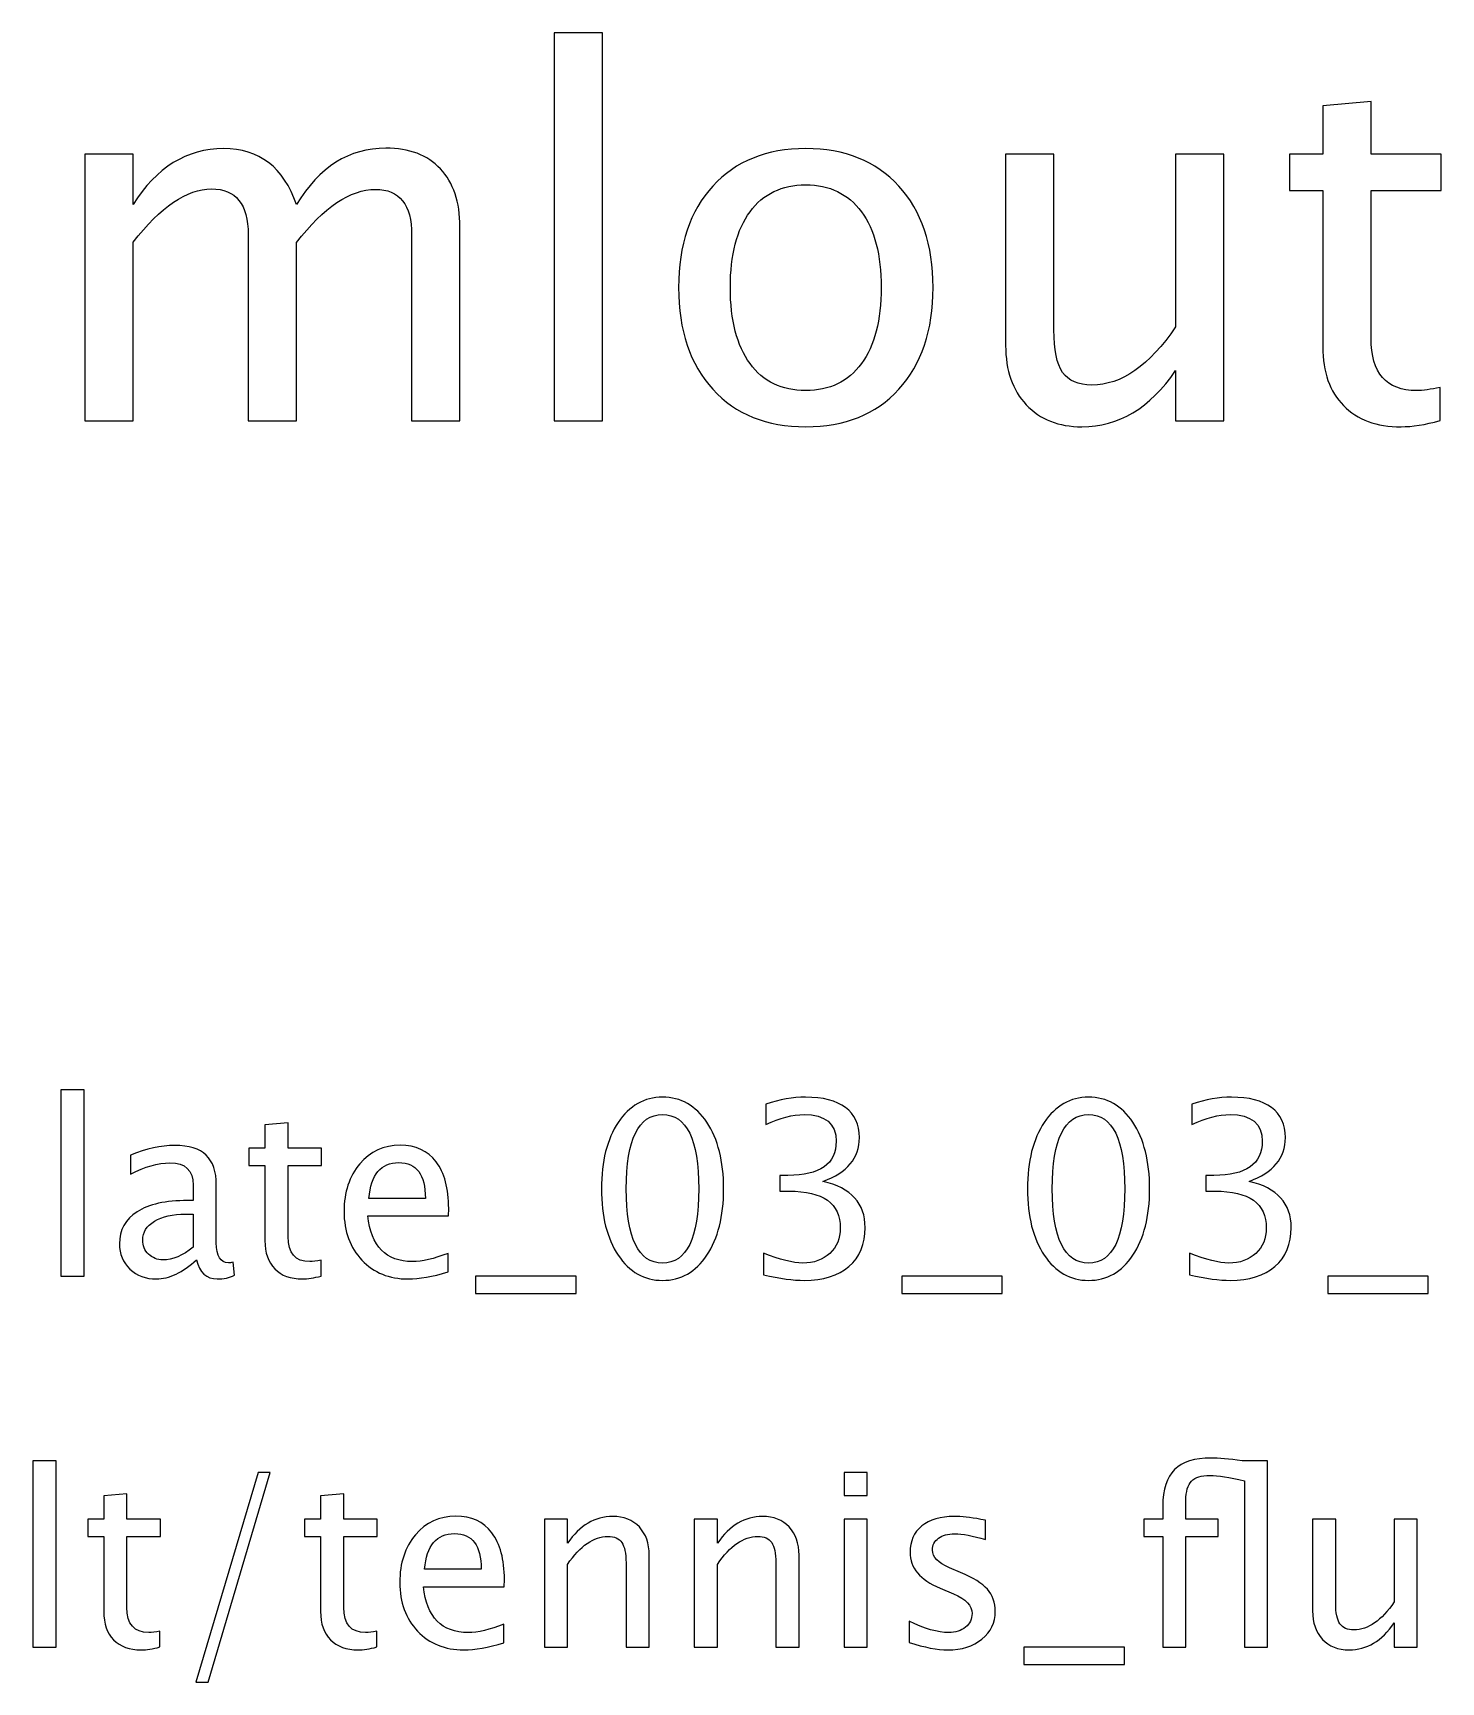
# Model space of a CAD drawing. Header units: centimetres. Extents: x -29.3 to 24.8, y 6.8 to 28.7.
# Drawn here: x -21.67 to -14.26, y 20.03 to 28.71 of the extents above; entities that cross this region are included whole.
import ezdxf

# ---------------------------------------------------------------- set-up
doc = ezdxf.new("R2010")
doc.units = ezdxf.units.CM
doc.header["$MEASUREMENT"] = 0
doc.layers.add('Layer 1', color=7, linetype='Continuous')

msp = doc.modelspace()

# ---------------------------------------------------------------- linework, layer by layer
at = {"layer": 'Layer 1'}
for points, knots in [([(-18.92425, 26.67044), (-18.92425, 26.67044), (-18.92425, 28.71037), (-18.92425, 28.71037), (-18.92425, 28.71037), (-18.92425, 28.71037), (-18.67025, 28.71037), (-18.67025, 28.71037), (-18.67025, 28.71037), (-18.67025, 28.71037), (-18.67025, 26.67044), (-18.67025, 26.67044), (-18.67025, 26.67044), (-18.67025, 26.67044), (-18.92425, 26.67044), (-18.92425, 26.67044)], [0, 0, 0, 0, 0.2, 0.2, 0.2, 0.2, 0.4, 0.4, 0.4, 0.4, 0.6, 0.6, 0.6, 0.6, 1, 1, 1, 1]), ([(-14.26495, 26.67088), (-14.34344, 26.64927), (-14.41179, 26.63869), (-14.46956, 26.63869), (-14.46956, 26.63869), (-14.59921, 26.63869), (-14.70019, 26.67573), (-14.77251, 26.74981), (-14.77251, 26.74981), (-14.84527, 26.8239), (-14.88143, 26.92664), (-14.88143, 27.0585), (-14.88143, 27.0585), (-14.88143, 27.0585), (-14.88143, 27.88223), (-14.88143, 27.88223), (-14.88143, 27.88223), (-14.88143, 27.88223), (-15.05693, 27.88223), (-15.05693, 27.88223), (-15.05693, 27.88223), (-15.05693, 27.88223), (-15.05693, 28.07273), (-15.05693, 28.07273), (-15.05693, 28.07273), (-15.05693, 28.07273), (-14.88143, 28.07273), (-14.88143, 28.07273), (-14.88143, 28.07273), (-14.88143, 28.07273), (-14.88143, 28.32629), (-14.88143, 28.32629), (-14.88143, 28.32629), (-14.88143, 28.32629), (-14.62743, 28.35054), (-14.62743, 28.35054), (-14.62743, 28.35054), (-14.62743, 28.35054), (-14.62743, 28.07273), (-14.62743, 28.07273), (-14.62743, 28.07273), (-14.62743, 28.07273), (-14.25966, 28.07273), (-14.25966, 28.07273), (-14.25966, 28.07273), (-14.25966, 28.07273), (-14.25966, 27.88223), (-14.25966, 27.88223), (-14.25966, 27.88223), (-14.25966, 27.88223), (-14.62743, 27.88223), (-14.62743, 27.88223), (-14.62743, 27.88223), (-14.62743, 27.88223), (-14.62743, 27.10436), (-14.62743, 27.10436), (-14.62743, 27.10436), (-14.62743, 26.92091), (-14.54761, 26.82919), (-14.38842, 26.82919), (-14.38842, 26.82919), (-14.35447, 26.82919), (-14.31346, 26.83492), (-14.26495, 26.84595), (-14.26495, 26.84595), (-14.26495, 26.84595), (-14.26495, 26.67088), (-14.26495, 26.67088)], [0, 0, 0, 0, 0.0555556, 0.0555556, 0.0555556, 0.0555556, 0.1111111, 0.1111111, 0.1111111, 0.1111111, 0.1666667, 0.1666667, 0.1666667, 0.1666667, 0.2222222, 0.2222222, 0.2222222, 0.2222222, 0.2777778, 0.2777778, 0.2777778, 0.2777778, 0.3333333, 0.3333333, 0.3333333, 0.3333333, 0.3888889, 0.3888889, 0.3888889, 0.3888889, 0.4444444, 0.4444444, 0.4444444, 0.4444444, 0.5, 0.5, 0.5, 0.5, 0.5555556, 0.5555556, 0.5555556, 0.5555556, 0.6111111, 0.6111111, 0.6111111, 0.6111111, 0.6666667, 0.6666667, 0.6666667, 0.6666667, 0.7222222, 0.7222222, 0.7222222, 0.7222222, 0.7777778, 0.7777778, 0.7777778, 0.7777778, 0.8333333, 0.8333333, 0.8333333, 0.8333333, 0.8888889, 0.8888889, 0.8888889, 0.8888889, 1, 1, 1, 1]), ([(-21.39457, 26.67044), (-21.39457, 26.67044), (-21.39457, 28.07273), (-21.39457, 28.07273), (-21.39457, 28.07273), (-21.39457, 28.07273), (-21.14057, 28.07273), (-21.14057, 28.07273), (-21.14057, 28.07273), (-21.14057, 28.07273), (-21.14057, 27.80771), (-21.14057, 27.80771), (-21.14057, 27.80771), (-21.01666, 28.00394), (-20.85791, 28.10183), (-20.66344, 28.10183), (-20.66344, 28.10183), (-20.47603, 28.10183), (-20.34859, 28.00394), (-20.28068, 27.80771), (-20.28068, 27.80771), (-20.16029, 28.0057), (-20.0033, 28.10448), (-19.8106, 28.10448), (-19.8106, 28.10448), (-19.68757, 28.10448), (-19.59188, 28.06832), (-19.52353, 27.99556), (-19.52353, 27.99556), (-19.45518, 27.9228), (-19.42078, 27.82094), (-19.42078, 27.68997), (-19.42078, 27.68997), (-19.42078, 27.68997), (-19.42078, 26.67044), (-19.42078, 26.67044), (-19.42078, 26.67044), (-19.42078, 26.67044), (-19.67478, 26.67044), (-19.67478, 26.67044), (-19.67478, 26.67044), (-19.67478, 26.67044), (-19.67478, 27.64807), (-19.67478, 27.64807), (-19.67478, 27.64807), (-19.67478, 27.80771), (-19.73828, 27.88752), (-19.86528, 27.88752), (-19.86528, 27.88752), (-19.99713, 27.88752), (-20.1356, 27.79448), (-20.28068, 27.60795), (-20.28068, 27.60795), (-20.28068, 27.60795), (-20.28068, 26.67044), (-20.28068, 26.67044), (-20.28068, 26.67044), (-20.28068, 26.67044), (-20.53468, 26.67044), (-20.53468, 26.67044), (-20.53468, 26.67044), (-20.53468, 26.67044), (-20.53468, 27.64896), (-20.53468, 27.64896), (-20.53468, 27.64896), (-20.53468, 27.80991), (-20.59906, 27.89017), (-20.72826, 27.89017), (-20.72826, 27.89017), (-20.85658, 27.89017), (-20.99417, 27.79668), (-21.14057, 27.60927), (-21.14057, 27.60927), (-21.14057, 27.60927), (-21.14057, 26.67044), (-21.14057, 26.67044), (-21.14057, 26.67044), (-21.14057, 26.67044), (-21.39457, 26.67044), (-21.39457, 26.67044)], [0, 0, 0, 0, 0.047619, 0.047619, 0.047619, 0.047619, 0.0952381, 0.0952381, 0.0952381, 0.0952381, 0.1428571, 0.1428571, 0.1428571, 0.1428571, 0.1904762, 0.1904762, 0.1904762, 0.1904762, 0.2380952, 0.2380952, 0.2380952, 0.2380952, 0.2857143, 0.2857143, 0.2857143, 0.2857143, 0.3333333, 0.3333333, 0.3333333, 0.3333333, 0.3809524, 0.3809524, 0.3809524, 0.3809524, 0.4285714, 0.4285714, 0.4285714, 0.4285714, 0.4761905, 0.4761905, 0.4761905, 0.4761905, 0.5238095, 0.5238095, 0.5238095, 0.5238095, 0.5714286, 0.5714286, 0.5714286, 0.5714286, 0.6190476, 0.6190476, 0.6190476, 0.6190476, 0.6666667, 0.6666667, 0.6666667, 0.6666667, 0.7142857, 0.7142857, 0.7142857, 0.7142857, 0.7619048, 0.7619048, 0.7619048, 0.7619048, 0.8095238, 0.8095238, 0.8095238, 0.8095238, 0.8571429, 0.8571429, 0.8571429, 0.8571429, 0.9047619, 0.9047619, 0.9047619, 0.9047619, 1, 1, 1, 1]), ([(-17.60134, 26.63869), (-17.80727, 26.63869), (-17.97043, 26.70439), (-18.09038, 26.8358), (-18.09038, 26.8358), (-18.21076, 26.96721), (-18.27074, 27.14581), (-18.27074, 27.37114), (-18.27074, 27.37114), (-18.27074, 27.59604), (-18.21076, 27.77419), (-18.09038, 27.90516), (-18.09038, 27.90516), (-17.97043, 28.03613), (-17.80727, 28.10183), (-17.60134, 28.10183), (-17.60134, 28.10183), (-17.39541, 28.10183), (-17.23225, 28.03613), (-17.1123, 27.90516), (-17.1123, 27.90516), (-16.99192, 27.77419), (-16.93195, 27.59604), (-16.93195, 27.37114), (-16.93195, 27.37114), (-16.93195, 27.14581), (-16.99192, 26.96721), (-17.1123, 26.8358), (-17.1123, 26.8358), (-17.23225, 26.70439), (-17.39541, 26.63869), (-17.60134, 26.63869)], [0, 0, 0, 0, 0.1111111, 0.1111111, 0.1111111, 0.1111111, 0.2222222, 0.2222222, 0.2222222, 0.2222222, 0.3333333, 0.3333333, 0.3333333, 0.3333333, 0.4444444, 0.4444444, 0.4444444, 0.4444444, 0.5555556, 0.5555556, 0.5555556, 0.5555556, 0.6666667, 0.6666667, 0.6666667, 0.6666667, 0.7777778, 0.7777778, 0.7777778, 0.7777778, 1, 1, 1, 1]), ([(-15.65577, 26.67044), (-15.65577, 26.67044), (-15.65577, 26.93414), (-15.65577, 26.93414), (-15.65577, 26.93414), (-15.79115, 26.73703), (-15.95564, 26.63869), (-16.14878, 26.63869), (-16.14878, 26.63869), (-16.27137, 26.63869), (-16.36883, 26.67705), (-16.44115, 26.75422), (-16.44115, 26.75422), (-16.51391, 26.83139), (-16.55007, 26.93502), (-16.55007, 27.06599), (-16.55007, 27.06599), (-16.55007, 27.06599), (-16.55007, 28.07273), (-16.55007, 28.07273), (-16.55007, 28.07273), (-16.55007, 28.07273), (-16.29607, 28.07273), (-16.29607, 28.07273), (-16.29607, 28.07273), (-16.29607, 28.07273), (-16.29607, 27.14889), (-16.29607, 27.14889), (-16.29607, 27.14889), (-16.29607, 27.0435), (-16.28063, 26.96898), (-16.2502, 26.92488), (-16.2502, 26.92488), (-16.21934, 26.88034), (-16.16818, 26.85829), (-16.09631, 26.85829), (-16.09631, 26.85829), (-15.94108, 26.85829), (-15.7938, 26.96016), (-15.65577, 27.16433), (-15.65577, 27.16433), (-15.65577, 27.16433), (-15.65577, 28.07273), (-15.65577, 28.07273), (-15.65577, 28.07273), (-15.65577, 28.07273), (-15.40178, 28.07273), (-15.40178, 28.07273), (-15.40178, 28.07273), (-15.40178, 28.07273), (-15.40178, 26.67044), (-15.40178, 26.67044), (-15.40178, 26.67044), (-15.40178, 26.67044), (-15.65577, 26.67044), (-15.65577, 26.67044)], [0, 0, 0, 0, 0.0666667, 0.0666667, 0.0666667, 0.0666667, 0.1333333, 0.1333333, 0.1333333, 0.1333333, 0.2, 0.2, 0.2, 0.2, 0.2666667, 0.2666667, 0.2666667, 0.2666667, 0.3333333, 0.3333333, 0.3333333, 0.3333333, 0.4, 0.4, 0.4, 0.4, 0.4666667, 0.4666667, 0.4666667, 0.4666667, 0.5333333, 0.5333333, 0.5333333, 0.5333333, 0.6, 0.6, 0.6, 0.6, 0.6666667, 0.6666667, 0.6666667, 0.6666667, 0.7333333, 0.7333333, 0.7333333, 0.7333333, 0.8, 0.8, 0.8, 0.8, 0.8666667, 0.8666667, 0.8666667, 0.8666667, 1, 1, 1, 1]), ([(-17.60178, 26.82919), (-17.4761, 26.82919), (-17.37821, 26.87637), (-17.30854, 26.97118), (-17.30854, 26.97118), (-17.2393, 27.06555), (-17.20447, 27.19917), (-17.20447, 27.37114), (-17.20447, 27.37114), (-17.20447, 27.54268), (-17.2393, 27.67586), (-17.30854, 27.77022), (-17.30854, 27.77022), (-17.37821, 27.86415), (-17.4761, 27.91133), (-17.60178, 27.91133), (-17.60178, 27.91133), (-17.7279, 27.91133), (-17.82579, 27.86415), (-17.89459, 27.77022), (-17.89459, 27.77022), (-17.96382, 27.67586), (-17.99821, 27.54268), (-17.99821, 27.37114), (-17.99821, 27.37114), (-17.99821, 27.19917), (-17.96382, 27.06555), (-17.89459, 26.97118), (-17.89459, 26.97118), (-17.82579, 26.87637), (-17.7279, 26.82919), (-17.60178, 26.82919)], [0, 0, 0, 0, 0.1111111, 0.1111111, 0.1111111, 0.1111111, 0.2222222, 0.2222222, 0.2222222, 0.2222222, 0.3333333, 0.3333333, 0.3333333, 0.3333333, 0.4444444, 0.4444444, 0.4444444, 0.4444444, 0.5555556, 0.5555556, 0.5555556, 0.5555556, 0.6666667, 0.6666667, 0.6666667, 0.6666667, 0.7777778, 0.7777778, 0.7777778, 0.7777778, 1, 1, 1, 1]), ([(-21.52028, 22.17044), (-21.52028, 22.17044), (-21.52028, 23.14961), (-21.52028, 23.14961), (-21.52028, 23.14961), (-21.52028, 23.14961), (-21.39836, 23.14961), (-21.39836, 23.14961), (-21.39836, 23.14961), (-21.39836, 23.14961), (-21.39836, 22.17044), (-21.39836, 22.17044), (-21.39836, 22.17044), (-21.39836, 22.17044), (-21.52028, 22.17044), (-21.52028, 22.17044)], [0, 0, 0, 0, 0.2, 0.2, 0.2, 0.2, 0.4, 0.4, 0.4, 0.4, 0.6, 0.6, 0.6, 0.6, 1, 1, 1, 1]), ([(-18.35502, 22.14758), (-18.45133, 22.14758), (-18.52901, 22.19182), (-18.58785, 22.28008), (-18.58785, 22.28008), (-18.64691, 22.36835), (-18.67633, 22.48477), (-18.67633, 22.62955), (-18.67633, 22.62955), (-18.67633, 22.77433), (-18.64691, 22.89074), (-18.58785, 22.97901), (-18.58785, 22.97901), (-18.52901, 23.06727), (-18.45133, 23.11151), (-18.35502, 23.11151), (-18.35502, 23.11151), (-18.25829, 23.11151), (-18.18061, 23.06748), (-18.12176, 22.97943), (-18.12176, 22.97943), (-18.06313, 22.89138), (-18.03371, 22.77475), (-18.03371, 22.62955), (-18.03371, 22.62955), (-18.03371, 22.48477), (-18.06313, 22.36835), (-18.12176, 22.28008), (-18.12176, 22.28008), (-18.18061, 22.19182), (-18.25829, 22.14758), (-18.35502, 22.14758)], [0, 0, 0, 0, 0.1111111, 0.1111111, 0.1111111, 0.1111111, 0.2222222, 0.2222222, 0.2222222, 0.2222222, 0.3333333, 0.3333333, 0.3333333, 0.3333333, 0.4444444, 0.4444444, 0.4444444, 0.4444444, 0.5555556, 0.5555556, 0.5555556, 0.5555556, 0.6666667, 0.6666667, 0.6666667, 0.6666667, 0.7777778, 0.7777778, 0.7777778, 0.7777778, 1, 1, 1, 1]), ([(-17.82374, 22.17679), (-17.82374, 22.17679), (-17.82374, 22.29109), (-17.82374, 22.29109), (-17.82374, 22.29109), (-17.73653, 22.25638), (-17.66816, 22.23902), (-17.618, 22.23902), (-17.618, 22.23902), (-17.55894, 22.23902), (-17.51132, 22.25595), (-17.4747, 22.29003), (-17.4747, 22.29003), (-17.43808, 22.32411), (-17.41988, 22.36856), (-17.41988, 22.42317), (-17.41988, 22.42317), (-17.41988, 22.55271), (-17.51005, 22.61748), (-17.69039, 22.61748), (-17.69039, 22.61748), (-17.69039, 22.61748), (-17.73865, 22.61748), (-17.73865, 22.61748), (-17.73865, 22.61748), (-17.73865, 22.61748), (-17.73865, 22.6994), (-17.73865, 22.6994), (-17.73865, 22.6994), (-17.73865, 22.6994), (-17.69589, 22.70003), (-17.69589, 22.70003), (-17.69589, 22.70003), (-17.52635, 22.70003), (-17.44147, 22.75972), (-17.44147, 22.87931), (-17.44147, 22.87931), (-17.44147, 22.97308), (-17.49777, 23.02007), (-17.61017, 23.02007), (-17.61017, 23.02007), (-17.67049, 23.02007), (-17.73738, 23.00271), (-17.81104, 22.968), (-17.81104, 22.968), (-17.81104, 22.968), (-17.81104, 23.07468), (-17.81104, 23.07468), (-17.81104, 23.07468), (-17.73886, 23.09923), (-17.66922, 23.11151), (-17.60234, 23.11151), (-17.60234, 23.11151), (-17.51132, 23.11151), (-17.44126, 23.09331), (-17.39257, 23.0569), (-17.39257, 23.0569), (-17.34389, 23.02071), (-17.31955, 22.968), (-17.31955, 22.899), (-17.31955, 22.899), (-17.31955, 22.79126), (-17.38326, 22.71442), (-17.5109, 22.6687), (-17.5109, 22.6687), (-17.36294, 22.6342), (-17.28907, 22.55313), (-17.28907, 22.42508), (-17.28907, 22.42508), (-17.28907, 22.33872), (-17.31764, 22.27077), (-17.37458, 22.22145), (-17.37458, 22.22145), (-17.43152, 22.17213), (-17.50984, 22.14758), (-17.60932, 22.14758), (-17.60932, 22.14758), (-17.66605, 22.14758), (-17.73738, 22.15732), (-17.82374, 22.17679)], [0, 0, 0, 0, 0.047619, 0.047619, 0.047619, 0.047619, 0.0952381, 0.0952381, 0.0952381, 0.0952381, 0.1428571, 0.1428571, 0.1428571, 0.1428571, 0.1904762, 0.1904762, 0.1904762, 0.1904762, 0.2380952, 0.2380952, 0.2380952, 0.2380952, 0.2857143, 0.2857143, 0.2857143, 0.2857143, 0.3333333, 0.3333333, 0.3333333, 0.3333333, 0.3809524, 0.3809524, 0.3809524, 0.3809524, 0.4285714, 0.4285714, 0.4285714, 0.4285714, 0.4761905, 0.4761905, 0.4761905, 0.4761905, 0.5238095, 0.5238095, 0.5238095, 0.5238095, 0.5714286, 0.5714286, 0.5714286, 0.5714286, 0.6190476, 0.6190476, 0.6190476, 0.6190476, 0.6666667, 0.6666667, 0.6666667, 0.6666667, 0.7142857, 0.7142857, 0.7142857, 0.7142857, 0.7619048, 0.7619048, 0.7619048, 0.7619048, 0.8095238, 0.8095238, 0.8095238, 0.8095238, 0.8571429, 0.8571429, 0.8571429, 0.8571429, 0.9047619, 0.9047619, 0.9047619, 0.9047619, 1, 1, 1, 1]), ([(-16.1139, 22.14758), (-16.21021, 22.14758), (-16.28789, 22.19182), (-16.34673, 22.28008), (-16.34673, 22.28008), (-16.40579, 22.36835), (-16.43521, 22.48477), (-16.43521, 22.62955), (-16.43521, 22.62955), (-16.43521, 22.77433), (-16.40579, 22.89074), (-16.34673, 22.97901), (-16.34673, 22.97901), (-16.28789, 23.06727), (-16.21021, 23.11151), (-16.1139, 23.11151), (-16.1139, 23.11151), (-16.01717, 23.11151), (-15.93949, 23.06748), (-15.88064, 22.97943), (-15.88064, 22.97943), (-15.82201, 22.89138), (-15.79259, 22.77475), (-15.79259, 22.62955), (-15.79259, 22.62955), (-15.79259, 22.48477), (-15.82201, 22.36835), (-15.88064, 22.28008), (-15.88064, 22.28008), (-15.93949, 22.19182), (-16.01717, 22.14758), (-16.1139, 22.14758)], [0, 0, 0, 0, 0.1111111, 0.1111111, 0.1111111, 0.1111111, 0.2222222, 0.2222222, 0.2222222, 0.2222222, 0.3333333, 0.3333333, 0.3333333, 0.3333333, 0.4444444, 0.4444444, 0.4444444, 0.4444444, 0.5555556, 0.5555556, 0.5555556, 0.5555556, 0.6666667, 0.6666667, 0.6666667, 0.6666667, 0.7777778, 0.7777778, 0.7777778, 0.7777778, 1, 1, 1, 1]), ([(-15.58262, 22.17679), (-15.58262, 22.17679), (-15.58262, 22.29109), (-15.58262, 22.29109), (-15.58262, 22.29109), (-15.49541, 22.25638), (-15.42704, 22.23902), (-15.37688, 22.23902), (-15.37688, 22.23902), (-15.31782, 22.23902), (-15.2702, 22.25595), (-15.23358, 22.29003), (-15.23358, 22.29003), (-15.19696, 22.32411), (-15.17876, 22.36856), (-15.17876, 22.42317), (-15.17876, 22.42317), (-15.17876, 22.55271), (-15.26893, 22.61748), (-15.44927, 22.61748), (-15.44927, 22.61748), (-15.44927, 22.61748), (-15.49753, 22.61748), (-15.49753, 22.61748), (-15.49753, 22.61748), (-15.49753, 22.61748), (-15.49753, 22.6994), (-15.49753, 22.6994), (-15.49753, 22.6994), (-15.49753, 22.6994), (-15.45477, 22.70003), (-15.45477, 22.70003), (-15.45477, 22.70003), (-15.28523, 22.70003), (-15.20035, 22.75972), (-15.20035, 22.87931), (-15.20035, 22.87931), (-15.20035, 22.97308), (-15.25665, 23.02007), (-15.36905, 23.02007), (-15.36905, 23.02007), (-15.42937, 23.02007), (-15.49626, 23.00271), (-15.56992, 22.968), (-15.56992, 22.968), (-15.56992, 22.968), (-15.56992, 23.07468), (-15.56992, 23.07468), (-15.56992, 23.07468), (-15.49774, 23.09923), (-15.4281, 23.11151), (-15.36122, 23.11151), (-15.36122, 23.11151), (-15.2702, 23.11151), (-15.20014, 23.09331), (-15.15145, 23.0569), (-15.15145, 23.0569), (-15.10277, 23.02071), (-15.07843, 22.968), (-15.07843, 22.899), (-15.07843, 22.899), (-15.07843, 22.79126), (-15.14214, 22.71442), (-15.26978, 22.6687), (-15.26978, 22.6687), (-15.12182, 22.6342), (-15.04795, 22.55313), (-15.04795, 22.42508), (-15.04795, 22.42508), (-15.04795, 22.33872), (-15.07652, 22.27077), (-15.13346, 22.22145), (-15.13346, 22.22145), (-15.1904, 22.17213), (-15.26872, 22.14758), (-15.3682, 22.14758), (-15.3682, 22.14758), (-15.42493, 22.14758), (-15.49626, 22.15732), (-15.58262, 22.17679)], [0, 0, 0, 0, 0.047619, 0.047619, 0.047619, 0.047619, 0.0952381, 0.0952381, 0.0952381, 0.0952381, 0.1428571, 0.1428571, 0.1428571, 0.1428571, 0.1904762, 0.1904762, 0.1904762, 0.1904762, 0.2380952, 0.2380952, 0.2380952, 0.2380952, 0.2857143, 0.2857143, 0.2857143, 0.2857143, 0.3333333, 0.3333333, 0.3333333, 0.3333333, 0.3809524, 0.3809524, 0.3809524, 0.3809524, 0.4285714, 0.4285714, 0.4285714, 0.4285714, 0.4761905, 0.4761905, 0.4761905, 0.4761905, 0.5238095, 0.5238095, 0.5238095, 0.5238095, 0.5714286, 0.5714286, 0.5714286, 0.5714286, 0.6190476, 0.6190476, 0.6190476, 0.6190476, 0.6666667, 0.6666667, 0.6666667, 0.6666667, 0.7142857, 0.7142857, 0.7142857, 0.7142857, 0.7619048, 0.7619048, 0.7619048, 0.7619048, 0.8095238, 0.8095238, 0.8095238, 0.8095238, 0.8571429, 0.8571429, 0.8571429, 0.8571429, 0.9047619, 0.9047619, 0.9047619, 0.9047619, 1, 1, 1, 1]), ([(-18.35523, 22.23902), (-18.22802, 22.23902), (-18.16452, 22.3692), (-18.16452, 22.62955), (-18.16452, 22.62955), (-18.16452, 22.8899), (-18.22802, 23.02007), (-18.35523, 23.02007), (-18.35523, 23.02007), (-18.48202, 23.02007), (-18.54552, 22.8899), (-18.54552, 22.62955), (-18.54552, 22.62955), (-18.54552, 22.3692), (-18.48202, 22.23902), (-18.35523, 22.23902)], [0, 0, 0, 0, 0.2, 0.2, 0.2, 0.2, 0.4, 0.4, 0.4, 0.4, 0.6, 0.6, 0.6, 0.6, 1, 1, 1, 1]), ([(-16.11411, 22.23902), (-15.9869, 22.23902), (-15.9234, 22.3692), (-15.9234, 22.62955), (-15.9234, 22.62955), (-15.9234, 22.8899), (-15.9869, 23.02007), (-16.11411, 23.02007), (-16.11411, 23.02007), (-16.2409, 23.02007), (-16.3044, 22.8899), (-16.3044, 22.62955), (-16.3044, 22.62955), (-16.3044, 22.3692), (-16.2409, 22.23902), (-16.11411, 22.23902)], [0, 0, 0, 0, 0.2, 0.2, 0.2, 0.2, 0.4, 0.4, 0.4, 0.4, 0.6, 0.6, 0.6, 0.6, 1, 1, 1, 1]), ([(-20.15101, 22.17065), (-20.18869, 22.16028), (-20.22149, 22.1552), (-20.24922, 22.1552), (-20.24922, 22.1552), (-20.31145, 22.1552), (-20.35992, 22.17298), (-20.39464, 22.20854), (-20.39464, 22.20854), (-20.42956, 22.2441), (-20.44692, 22.29342), (-20.44692, 22.35671), (-20.44692, 22.35671), (-20.44692, 22.35671), (-20.44692, 22.7521), (-20.44692, 22.7521), (-20.44692, 22.7521), (-20.44692, 22.7521), (-20.53116, 22.7521), (-20.53116, 22.7521), (-20.53116, 22.7521), (-20.53116, 22.7521), (-20.53116, 22.84354), (-20.53116, 22.84354), (-20.53116, 22.84354), (-20.53116, 22.84354), (-20.44692, 22.84354), (-20.44692, 22.84354), (-20.44692, 22.84354), (-20.44692, 22.84354), (-20.44692, 22.96525), (-20.44692, 22.96525), (-20.44692, 22.96525), (-20.44692, 22.96525), (-20.325, 22.97689), (-20.325, 22.97689), (-20.325, 22.97689), (-20.325, 22.97689), (-20.325, 22.84354), (-20.325, 22.84354), (-20.325, 22.84354), (-20.325, 22.84354), (-20.14847, 22.84354), (-20.14847, 22.84354), (-20.14847, 22.84354), (-20.14847, 22.84354), (-20.14847, 22.7521), (-20.14847, 22.7521), (-20.14847, 22.7521), (-20.14847, 22.7521), (-20.325, 22.7521), (-20.325, 22.7521), (-20.325, 22.7521), (-20.325, 22.7521), (-20.325, 22.37872), (-20.325, 22.37872), (-20.325, 22.37872), (-20.325, 22.29067), (-20.28669, 22.24664), (-20.21028, 22.24664), (-20.21028, 22.24664), (-20.19398, 22.24664), (-20.17429, 22.24939), (-20.15101, 22.25468), (-20.15101, 22.25468), (-20.15101, 22.25468), (-20.15101, 22.17065), (-20.15101, 22.17065)], [0, 0, 0, 0, 0.0555556, 0.0555556, 0.0555556, 0.0555556, 0.1111111, 0.1111111, 0.1111111, 0.1111111, 0.1666667, 0.1666667, 0.1666667, 0.1666667, 0.2222222, 0.2222222, 0.2222222, 0.2222222, 0.2777778, 0.2777778, 0.2777778, 0.2777778, 0.3333333, 0.3333333, 0.3333333, 0.3333333, 0.3888889, 0.3888889, 0.3888889, 0.3888889, 0.4444444, 0.4444444, 0.4444444, 0.4444444, 0.5, 0.5, 0.5, 0.5, 0.5555556, 0.5555556, 0.5555556, 0.5555556, 0.6111111, 0.6111111, 0.6111111, 0.6111111, 0.6666667, 0.6666667, 0.6666667, 0.6666667, 0.7222222, 0.7222222, 0.7222222, 0.7222222, 0.7777778, 0.7777778, 0.7777778, 0.7777778, 0.8333333, 0.8333333, 0.8333333, 0.8333333, 0.8888889, 0.8888889, 0.8888889, 0.8888889, 1, 1, 1, 1]), ([(-20.80633, 22.25617), (-20.87956, 22.18886), (-20.95005, 22.1552), (-21.01778, 22.1552), (-21.01778, 22.1552), (-21.07345, 22.1552), (-21.11981, 22.17256), (-21.15642, 22.20748), (-21.15642, 22.20748), (-21.19325, 22.24241), (-21.21167, 22.28643), (-21.21167, 22.33956), (-21.21167, 22.33956), (-21.21167, 22.41301), (-21.18077, 22.46953), (-21.11896, 22.5089), (-21.11896, 22.5089), (-21.05715, 22.54827), (-20.96846, 22.56795), (-20.85289, 22.56795), (-20.85289, 22.56795), (-20.85289, 22.56795), (-20.82432, 22.56795), (-20.82432, 22.56795), (-20.82432, 22.56795), (-20.82432, 22.56795), (-20.82432, 22.64902), (-20.82432, 22.64902), (-20.82432, 22.64902), (-20.82432, 22.72712), (-20.86496, 22.76607), (-20.94645, 22.76607), (-20.94645, 22.76607), (-21.00953, 22.76607), (-21.07853, 22.74617), (-21.15325, 22.70638), (-21.15325, 22.70638), (-21.15325, 22.70638), (-21.15325, 22.80671), (-21.15325, 22.80671), (-21.15325, 22.80671), (-21.07112, 22.84058), (-20.99365, 22.85751), (-20.92105, 22.85751), (-20.92105, 22.85751), (-20.84633, 22.85751), (-20.79109, 22.84058), (-20.75574, 22.8065), (-20.75574, 22.8065), (-20.72018, 22.77242), (-20.7024, 22.71993), (-20.7024, 22.64902), (-20.7024, 22.64902), (-20.7024, 22.64902), (-20.7024, 22.34485), (-20.7024, 22.34485), (-20.7024, 22.34485), (-20.7024, 22.27522), (-20.68102, 22.24029), (-20.63805, 22.24029), (-20.63805, 22.24029), (-20.63276, 22.24029), (-20.62493, 22.24114), (-20.61456, 22.24283), (-20.61456, 22.24283), (-20.61456, 22.24283), (-20.60588, 22.1751), (-20.60588, 22.1751), (-20.60588, 22.1751), (-20.63361, 22.16176), (-20.66409, 22.1552), (-20.69753, 22.1552), (-20.69753, 22.1552), (-20.75447, 22.1552), (-20.79066, 22.18886), (-20.80633, 22.25617)], [0, 0, 0, 0, 0.05, 0.05, 0.05, 0.05, 0.1, 0.1, 0.1, 0.1, 0.15, 0.15, 0.15, 0.15, 0.2, 0.2, 0.2, 0.2, 0.25, 0.25, 0.25, 0.25, 0.3, 0.3, 0.3, 0.3, 0.35, 0.35, 0.35, 0.35, 0.4, 0.4, 0.4, 0.4, 0.45, 0.45, 0.45, 0.45, 0.5, 0.5, 0.5, 0.5, 0.55, 0.55, 0.55, 0.55, 0.6, 0.6, 0.6, 0.6, 0.65, 0.65, 0.65, 0.65, 0.7, 0.7, 0.7, 0.7, 0.75, 0.75, 0.75, 0.75, 0.8, 0.8, 0.8, 0.8, 0.85, 0.85, 0.85, 0.85, 0.9, 0.9, 0.9, 0.9, 1, 1, 1, 1]), ([(-19.48299, 22.19203), (-19.5649, 22.16748), (-19.63497, 22.1552), (-19.69339, 22.1552), (-19.69339, 22.1552), (-19.79308, 22.1552), (-19.87415, 22.18822), (-19.93659, 22.25405), (-19.93659, 22.25405), (-19.99903, 22.31988), (-20.03036, 22.40518), (-20.03036, 22.51017), (-20.03036, 22.51017), (-20.03036, 22.61198), (-20.00284, 22.69559), (-19.9476, 22.76099), (-19.9476, 22.76099), (-19.89235, 22.82618), (-19.82166, 22.85878), (-19.73551, 22.85878), (-19.73551, 22.85878), (-19.65402, 22.85878), (-19.59094, 22.82978), (-19.54649, 22.77179), (-19.54649, 22.77179), (-19.50204, 22.71379), (-19.47981, 22.63166), (-19.47981, 22.52519), (-19.47981, 22.52519), (-19.47981, 22.52519), (-19.48045, 22.48794), (-19.48045, 22.48794), (-19.48045, 22.48794), (-19.48045, 22.48794), (-19.9059, 22.48794), (-19.9059, 22.48794), (-19.9059, 22.48794), (-19.88812, 22.32707), (-19.80959, 22.24664), (-19.67053, 22.24664), (-19.67053, 22.24664), (-19.61951, 22.24664), (-19.55707, 22.26103), (-19.48299, 22.28982), (-19.48299, 22.28982), (-19.48299, 22.28982), (-19.48299, 22.19203), (-19.48299, 22.19203)], [0, 0, 0, 0, 0.0769231, 0.0769231, 0.0769231, 0.0769231, 0.1538462, 0.1538462, 0.1538462, 0.1538462, 0.2307692, 0.2307692, 0.2307692, 0.2307692, 0.3076923, 0.3076923, 0.3076923, 0.3076923, 0.3846154, 0.3846154, 0.3846154, 0.3846154, 0.4615385, 0.4615385, 0.4615385, 0.4615385, 0.5384615, 0.5384615, 0.5384615, 0.5384615, 0.6153846, 0.6153846, 0.6153846, 0.6153846, 0.6923077, 0.6923077, 0.6923077, 0.6923077, 0.7692308, 0.7692308, 0.7692308, 0.7692308, 0.8461538, 0.8461538, 0.8461538, 0.8461538, 1, 1, 1, 1]), ([(-19.89955, 22.57938), (-19.89955, 22.57938), (-19.60237, 22.57938), (-19.60237, 22.57938), (-19.60237, 22.57938), (-19.60237, 22.70469), (-19.64915, 22.76734), (-19.74249, 22.76734), (-19.74249, 22.76734), (-19.83647, 22.76734), (-19.88875, 22.70469), (-19.89955, 22.57938)], [0, 0, 0, 0, 0.25, 0.25, 0.25, 0.25, 0.5, 0.5, 0.5, 0.5, 1, 1, 1, 1]), ([(-20.82432, 22.32263), (-20.82432, 22.32263), (-20.82432, 22.49556), (-20.82432, 22.49556), (-20.82432, 22.49556), (-20.82432, 22.49556), (-20.86348, 22.49683), (-20.86348, 22.49683), (-20.86348, 22.49683), (-20.93121, 22.49683), (-20.98582, 22.48434), (-21.02752, 22.45937), (-21.02752, 22.45937), (-21.06901, 22.43418), (-21.08975, 22.40095), (-21.08975, 22.35946), (-21.08975, 22.35946), (-21.08975, 22.33046), (-21.07938, 22.30591), (-21.05885, 22.2858), (-21.05885, 22.2858), (-21.0381, 22.26569), (-21.01291, 22.25553), (-20.98307, 22.25553), (-20.98307, 22.25553), (-20.93227, 22.25553), (-20.87935, 22.27797), (-20.82432, 22.32263)], [0, 0, 0, 0, 0.125, 0.125, 0.125, 0.125, 0.25, 0.25, 0.25, 0.25, 0.375, 0.375, 0.375, 0.375, 0.5, 0.5, 0.5, 0.5, 0.625, 0.625, 0.625, 0.625, 0.75, 0.75, 0.75, 0.75, 1, 1, 1, 1]), ([(-19.338, 22.079), (-19.338, 22.079), (-19.338, 22.17044), (-19.338, 22.17044), (-19.338, 22.17044), (-19.338, 22.17044), (-18.80968, 22.17044), (-18.80968, 22.17044), (-18.80968, 22.17044), (-18.80968, 22.17044), (-18.80968, 22.079), (-18.80968, 22.079), (-18.80968, 22.079), (-18.80968, 22.079), (-19.338, 22.079), (-19.338, 22.079)], [0, 0, 0, 0, 0.2, 0.2, 0.2, 0.2, 0.4, 0.4, 0.4, 0.4, 0.6, 0.6, 0.6, 0.6, 1, 1, 1, 1]), ([(-17.09688, 22.079), (-17.09688, 22.079), (-17.09688, 22.17044), (-17.09688, 22.17044), (-17.09688, 22.17044), (-17.09688, 22.17044), (-16.56856, 22.17044), (-16.56856, 22.17044), (-16.56856, 22.17044), (-16.56856, 22.17044), (-16.56856, 22.079), (-16.56856, 22.079), (-16.56856, 22.079), (-16.56856, 22.079), (-17.09688, 22.079), (-17.09688, 22.079)], [0, 0, 0, 0, 0.2, 0.2, 0.2, 0.2, 0.4, 0.4, 0.4, 0.4, 0.6, 0.6, 0.6, 0.6, 1, 1, 1, 1]), ([(-14.85576, 22.079), (-14.85576, 22.079), (-14.85576, 22.17044), (-14.85576, 22.17044), (-14.85576, 22.17044), (-14.85576, 22.17044), (-14.32744, 22.17044), (-14.32744, 22.17044), (-14.32744, 22.17044), (-14.32744, 22.17044), (-14.32744, 22.079), (-14.32744, 22.079), (-14.32744, 22.079), (-14.32744, 22.079), (-14.85576, 22.079), (-14.85576, 22.079)], [0, 0, 0, 0, 0.2, 0.2, 0.2, 0.2, 0.4, 0.4, 0.4, 0.4, 0.6, 0.6, 0.6, 0.6, 1, 1, 1, 1]), ([(-21.66677, 20.21887), (-21.66677, 20.21887), (-21.66677, 21.19804), (-21.66677, 21.19804), (-21.66677, 21.19804), (-21.66677, 21.19804), (-21.54485, 21.19804), (-21.54485, 21.19804), (-21.54485, 21.19804), (-21.54485, 21.19804), (-21.54485, 20.21887), (-21.54485, 20.21887), (-21.54485, 20.21887), (-21.54485, 20.21887), (-21.66677, 20.21887), (-21.66677, 20.21887)], [0, 0, 0, 0, 0.2, 0.2, 0.2, 0.2, 0.4, 0.4, 0.4, 0.4, 0.6, 0.6, 0.6, 0.6, 1, 1, 1, 1]), ([(-15.72359, 20.21887), (-15.72359, 20.21887), (-15.72359, 20.80053), (-15.72359, 20.80053), (-15.72359, 20.80053), (-15.72359, 20.80053), (-15.82286, 20.80053), (-15.82286, 20.80053), (-15.82286, 20.80053), (-15.82286, 20.80053), (-15.82286, 20.89197), (-15.82286, 20.89197), (-15.82286, 20.89197), (-15.82286, 20.89197), (-15.72359, 20.89197), (-15.72359, 20.89197), (-15.72359, 20.89197), (-15.72359, 20.89197), (-15.72359, 20.96076), (-15.72359, 20.96076), (-15.72359, 20.96076), (-15.72359, 21.04776), (-15.70285, 21.11147), (-15.66157, 21.15211), (-15.66157, 21.15211), (-15.6203, 21.19296), (-15.55574, 21.21328), (-15.46811, 21.21328), (-15.46811, 21.21328), (-15.43022, 21.21328), (-15.37603, 21.2082), (-15.30576, 21.19804), (-15.30576, 21.19804), (-15.30576, 21.19804), (-15.17241, 21.19804), (-15.17241, 21.19804), (-15.17241, 21.19804), (-15.17241, 21.19804), (-15.17241, 20.21887), (-15.17241, 20.21887), (-15.17241, 20.21887), (-15.17241, 20.21887), (-15.29433, 20.21887), (-15.29433, 20.21887), (-15.29433, 20.21887), (-15.29433, 20.21887), (-15.29433, 21.0939), (-15.29433, 21.0939), (-15.29433, 21.0939), (-15.37328, 21.11253), (-15.43361, 21.12184), (-15.47509, 21.12184), (-15.47509, 21.12184), (-15.52039, 21.12184), (-15.55277, 21.11168), (-15.57246, 21.09136), (-15.57246, 21.09136), (-15.59193, 21.07104), (-15.60167, 21.03717), (-15.60167, 20.98955), (-15.60167, 20.98955), (-15.60167, 20.98955), (-15.60167, 20.89197), (-15.60167, 20.89197), (-15.60167, 20.89197), (-15.60167, 20.89197), (-15.43276, 20.89197), (-15.43276, 20.89197), (-15.43276, 20.89197), (-15.43276, 20.89197), (-15.43276, 20.80053), (-15.43276, 20.80053), (-15.43276, 20.80053), (-15.43276, 20.80053), (-15.60167, 20.80053), (-15.60167, 20.80053), (-15.60167, 20.80053), (-15.60167, 20.80053), (-15.60167, 20.21887), (-15.60167, 20.21887), (-15.60167, 20.21887), (-15.60167, 20.21887), (-15.72359, 20.21887), (-15.72359, 20.21887)], [0, 0, 0, 0, 0.0454545, 0.0454545, 0.0454545, 0.0454545, 0.0909091, 0.0909091, 0.0909091, 0.0909091, 0.1363636, 0.1363636, 0.1363636, 0.1363636, 0.1818182, 0.1818182, 0.1818182, 0.1818182, 0.2272727, 0.2272727, 0.2272727, 0.2272727, 0.2727273, 0.2727273, 0.2727273, 0.2727273, 0.3181818, 0.3181818, 0.3181818, 0.3181818, 0.3636364, 0.3636364, 0.3636364, 0.3636364, 0.4090909, 0.4090909, 0.4090909, 0.4090909, 0.4545455, 0.4545455, 0.4545455, 0.4545455, 0.5, 0.5, 0.5, 0.5, 0.5454545, 0.5454545, 0.5454545, 0.5454545, 0.5909091, 0.5909091, 0.5909091, 0.5909091, 0.6363636, 0.6363636, 0.6363636, 0.6363636, 0.6818182, 0.6818182, 0.6818182, 0.6818182, 0.7272727, 0.7272727, 0.7272727, 0.7272727, 0.7727273, 0.7727273, 0.7727273, 0.7727273, 0.8181818, 0.8181818, 0.8181818, 0.8181818, 0.8636364, 0.8636364, 0.8636364, 0.8636364, 0.9090909, 0.9090909, 0.9090909, 0.9090909, 1, 1, 1, 1]), ([(-20.80952, 20.03472), (-20.80952, 20.03472), (-20.48292, 21.13708), (-20.48292, 21.13708), (-20.48292, 21.13708), (-20.48292, 21.13708), (-20.41836, 21.13708), (-20.41836, 21.13708), (-20.41836, 21.13708), (-20.41836, 21.13708), (-20.74496, 20.03472), (-20.74496, 20.03472), (-20.74496, 20.03472), (-20.74496, 20.03472), (-20.80952, 20.03472), (-20.80952, 20.03472)], [0, 0, 0, 0, 0.2, 0.2, 0.2, 0.2, 0.4, 0.4, 0.4, 0.4, 0.6, 0.6, 0.6, 0.6, 1, 1, 1, 1]), ([(-17.39978, 21.01516), (-17.39978, 21.01516), (-17.39978, 21.13708), (-17.39978, 21.13708), (-17.39978, 21.13708), (-17.39978, 21.13708), (-17.27786, 21.13708), (-17.27786, 21.13708), (-17.27786, 21.13708), (-17.27786, 21.13708), (-17.27786, 21.01516), (-17.27786, 21.01516), (-17.27786, 21.01516), (-17.27786, 21.01516), (-17.39978, 21.01516), (-17.39978, 21.01516)], [0, 0, 0, 0, 0.2, 0.2, 0.2, 0.2, 0.4, 0.4, 0.4, 0.4, 0.6, 0.6, 0.6, 0.6, 1, 1, 1, 1]), ([(-20.99875, 20.21908), (-21.03643, 20.20871), (-21.06923, 20.20363), (-21.09696, 20.20363), (-21.09696, 20.20363), (-21.15919, 20.20363), (-21.20766, 20.22141), (-21.24238, 20.25697), (-21.24238, 20.25697), (-21.2773, 20.29253), (-21.29466, 20.34185), (-21.29466, 20.40514), (-21.29466, 20.40514), (-21.29466, 20.40514), (-21.29466, 20.80053), (-21.29466, 20.80053), (-21.29466, 20.80053), (-21.29466, 20.80053), (-21.3789, 20.80053), (-21.3789, 20.80053), (-21.3789, 20.80053), (-21.3789, 20.80053), (-21.3789, 20.89197), (-21.3789, 20.89197), (-21.3789, 20.89197), (-21.3789, 20.89197), (-21.29466, 20.89197), (-21.29466, 20.89197), (-21.29466, 20.89197), (-21.29466, 20.89197), (-21.29466, 21.01368), (-21.29466, 21.01368), (-21.29466, 21.01368), (-21.29466, 21.01368), (-21.17274, 21.02532), (-21.17274, 21.02532), (-21.17274, 21.02532), (-21.17274, 21.02532), (-21.17274, 20.89197), (-21.17274, 20.89197), (-21.17274, 20.89197), (-21.17274, 20.89197), (-20.99621, 20.89197), (-20.99621, 20.89197), (-20.99621, 20.89197), (-20.99621, 20.89197), (-20.99621, 20.80053), (-20.99621, 20.80053), (-20.99621, 20.80053), (-20.99621, 20.80053), (-21.17274, 20.80053), (-21.17274, 20.80053), (-21.17274, 20.80053), (-21.17274, 20.80053), (-21.17274, 20.42715), (-21.17274, 20.42715), (-21.17274, 20.42715), (-21.17274, 20.3391), (-21.13443, 20.29507), (-21.05802, 20.29507), (-21.05802, 20.29507), (-21.04172, 20.29507), (-21.02203, 20.29782), (-20.99875, 20.30311), (-20.99875, 20.30311), (-20.99875, 20.30311), (-20.99875, 20.21908), (-20.99875, 20.21908)], [0, 0, 0, 0, 0.0555556, 0.0555556, 0.0555556, 0.0555556, 0.1111111, 0.1111111, 0.1111111, 0.1111111, 0.1666667, 0.1666667, 0.1666667, 0.1666667, 0.2222222, 0.2222222, 0.2222222, 0.2222222, 0.2777778, 0.2777778, 0.2777778, 0.2777778, 0.3333333, 0.3333333, 0.3333333, 0.3333333, 0.3888889, 0.3888889, 0.3888889, 0.3888889, 0.4444444, 0.4444444, 0.4444444, 0.4444444, 0.5, 0.5, 0.5, 0.5, 0.5555556, 0.5555556, 0.5555556, 0.5555556, 0.6111111, 0.6111111, 0.6111111, 0.6111111, 0.6666667, 0.6666667, 0.6666667, 0.6666667, 0.7222222, 0.7222222, 0.7222222, 0.7222222, 0.7777778, 0.7777778, 0.7777778, 0.7777778, 0.8333333, 0.8333333, 0.8333333, 0.8333333, 0.8888889, 0.8888889, 0.8888889, 0.8888889, 1, 1, 1, 1]), ([(-19.85787, 20.21908), (-19.89555, 20.20871), (-19.92835, 20.20363), (-19.95608, 20.20363), (-19.95608, 20.20363), (-20.01831, 20.20363), (-20.06678, 20.22141), (-20.1015, 20.25697), (-20.1015, 20.25697), (-20.13642, 20.29253), (-20.15378, 20.34185), (-20.15378, 20.40514), (-20.15378, 20.40514), (-20.15378, 20.40514), (-20.15378, 20.80053), (-20.15378, 20.80053), (-20.15378, 20.80053), (-20.15378, 20.80053), (-20.23802, 20.80053), (-20.23802, 20.80053), (-20.23802, 20.80053), (-20.23802, 20.80053), (-20.23802, 20.89197), (-20.23802, 20.89197), (-20.23802, 20.89197), (-20.23802, 20.89197), (-20.15378, 20.89197), (-20.15378, 20.89197), (-20.15378, 20.89197), (-20.15378, 20.89197), (-20.15378, 21.01368), (-20.15378, 21.01368), (-20.15378, 21.01368), (-20.15378, 21.01368), (-20.03186, 21.02532), (-20.03186, 21.02532), (-20.03186, 21.02532), (-20.03186, 21.02532), (-20.03186, 20.89197), (-20.03186, 20.89197), (-20.03186, 20.89197), (-20.03186, 20.89197), (-19.85533, 20.89197), (-19.85533, 20.89197), (-19.85533, 20.89197), (-19.85533, 20.89197), (-19.85533, 20.80053), (-19.85533, 20.80053), (-19.85533, 20.80053), (-19.85533, 20.80053), (-20.03186, 20.80053), (-20.03186, 20.80053), (-20.03186, 20.80053), (-20.03186, 20.80053), (-20.03186, 20.42715), (-20.03186, 20.42715), (-20.03186, 20.42715), (-20.03186, 20.3391), (-19.99355, 20.29507), (-19.91714, 20.29507), (-19.91714, 20.29507), (-19.90084, 20.29507), (-19.88115, 20.29782), (-19.85787, 20.30311), (-19.85787, 20.30311), (-19.85787, 20.30311), (-19.85787, 20.21908), (-19.85787, 20.21908)], [0, 0, 0, 0, 0.0555556, 0.0555556, 0.0555556, 0.0555556, 0.1111111, 0.1111111, 0.1111111, 0.1111111, 0.1666667, 0.1666667, 0.1666667, 0.1666667, 0.2222222, 0.2222222, 0.2222222, 0.2222222, 0.2777778, 0.2777778, 0.2777778, 0.2777778, 0.3333333, 0.3333333, 0.3333333, 0.3333333, 0.3888889, 0.3888889, 0.3888889, 0.3888889, 0.4444444, 0.4444444, 0.4444444, 0.4444444, 0.5, 0.5, 0.5, 0.5, 0.5555556, 0.5555556, 0.5555556, 0.5555556, 0.6111111, 0.6111111, 0.6111111, 0.6111111, 0.6666667, 0.6666667, 0.6666667, 0.6666667, 0.7222222, 0.7222222, 0.7222222, 0.7222222, 0.7777778, 0.7777778, 0.7777778, 0.7777778, 0.8333333, 0.8333333, 0.8333333, 0.8333333, 0.8888889, 0.8888889, 0.8888889, 0.8888889, 1, 1, 1, 1]), ([(-19.18985, 20.24046), (-19.27176, 20.21591), (-19.34183, 20.20363), (-19.40025, 20.20363), (-19.40025, 20.20363), (-19.49994, 20.20363), (-19.58101, 20.23665), (-19.64345, 20.30248), (-19.64345, 20.30248), (-19.70589, 20.36831), (-19.73722, 20.45361), (-19.73722, 20.5586), (-19.73722, 20.5586), (-19.73722, 20.66041), (-19.7097, 20.74402), (-19.65446, 20.80942), (-19.65446, 20.80942), (-19.59921, 20.87461), (-19.52852, 20.90721), (-19.44237, 20.90721), (-19.44237, 20.90721), (-19.36088, 20.90721), (-19.2978, 20.87821), (-19.25335, 20.82022), (-19.25335, 20.82022), (-19.2089, 20.76222), (-19.18667, 20.68009), (-19.18667, 20.57362), (-19.18667, 20.57362), (-19.18667, 20.57362), (-19.18731, 20.53637), (-19.18731, 20.53637), (-19.18731, 20.53637), (-19.18731, 20.53637), (-19.61276, 20.53637), (-19.61276, 20.53637), (-19.61276, 20.53637), (-19.59498, 20.3755), (-19.51645, 20.29507), (-19.37739, 20.29507), (-19.37739, 20.29507), (-19.32637, 20.29507), (-19.26393, 20.30946), (-19.18985, 20.33825), (-19.18985, 20.33825), (-19.18985, 20.33825), (-19.18985, 20.24046), (-19.18985, 20.24046)], [0, 0, 0, 0, 0.0769231, 0.0769231, 0.0769231, 0.0769231, 0.1538462, 0.1538462, 0.1538462, 0.1538462, 0.2307692, 0.2307692, 0.2307692, 0.2307692, 0.3076923, 0.3076923, 0.3076923, 0.3076923, 0.3846154, 0.3846154, 0.3846154, 0.3846154, 0.4615385, 0.4615385, 0.4615385, 0.4615385, 0.5384615, 0.5384615, 0.5384615, 0.5384615, 0.6153846, 0.6153846, 0.6153846, 0.6153846, 0.6923077, 0.6923077, 0.6923077, 0.6923077, 0.7692308, 0.7692308, 0.7692308, 0.7692308, 0.8461538, 0.8461538, 0.8461538, 0.8461538, 1, 1, 1, 1]), ([(-18.97628, 20.21887), (-18.97628, 20.21887), (-18.97628, 20.89197), (-18.97628, 20.89197), (-18.97628, 20.89197), (-18.97628, 20.89197), (-18.85436, 20.89197), (-18.85436, 20.89197), (-18.85436, 20.89197), (-18.85436, 20.89197), (-18.85436, 20.76476), (-18.85436, 20.76476), (-18.85436, 20.76476), (-18.7898, 20.85895), (-18.71064, 20.90594), (-18.61708, 20.90594), (-18.61708, 20.90594), (-18.55824, 20.90594), (-18.51146, 20.88753), (-18.47696, 20.85048), (-18.47696, 20.85048), (-18.44246, 20.81365), (-18.4251, 20.76391), (-18.4251, 20.70168), (-18.4251, 20.70168), (-18.4251, 20.70168), (-18.4251, 20.21887), (-18.4251, 20.21887), (-18.4251, 20.21887), (-18.4251, 20.21887), (-18.54702, 20.21887), (-18.54702, 20.21887), (-18.54702, 20.21887), (-18.54702, 20.21887), (-18.54702, 20.66189), (-18.54702, 20.66189), (-18.54702, 20.66189), (-18.54702, 20.71184), (-18.55443, 20.7474), (-18.56903, 20.76857), (-18.56903, 20.76857), (-18.58385, 20.78995), (-18.60819, 20.80053), (-18.64227, 20.80053), (-18.64227, 20.80053), (-18.7172, 20.80053), (-18.7879, 20.75164), (-18.85436, 20.65385), (-18.85436, 20.65385), (-18.85436, 20.65385), (-18.85436, 20.21887), (-18.85436, 20.21887), (-18.85436, 20.21887), (-18.85436, 20.21887), (-18.97628, 20.21887), (-18.97628, 20.21887)], [0, 0, 0, 0, 0.0666667, 0.0666667, 0.0666667, 0.0666667, 0.1333333, 0.1333333, 0.1333333, 0.1333333, 0.2, 0.2, 0.2, 0.2, 0.2666667, 0.2666667, 0.2666667, 0.2666667, 0.3333333, 0.3333333, 0.3333333, 0.3333333, 0.4, 0.4, 0.4, 0.4, 0.4666667, 0.4666667, 0.4666667, 0.4666667, 0.5333333, 0.5333333, 0.5333333, 0.5333333, 0.6, 0.6, 0.6, 0.6, 0.6666667, 0.6666667, 0.6666667, 0.6666667, 0.7333333, 0.7333333, 0.7333333, 0.7333333, 0.8, 0.8, 0.8, 0.8, 0.8666667, 0.8666667, 0.8666667, 0.8666667, 1, 1, 1, 1]), ([(-18.18803, 20.21887), (-18.18803, 20.21887), (-18.18803, 20.89197), (-18.18803, 20.89197), (-18.18803, 20.89197), (-18.18803, 20.89197), (-18.06611, 20.89197), (-18.06611, 20.89197), (-18.06611, 20.89197), (-18.06611, 20.89197), (-18.06611, 20.76476), (-18.06611, 20.76476), (-18.06611, 20.76476), (-18.00155, 20.85895), (-17.92239, 20.90594), (-17.82883, 20.90594), (-17.82883, 20.90594), (-17.76999, 20.90594), (-17.72321, 20.88753), (-17.68871, 20.85048), (-17.68871, 20.85048), (-17.65421, 20.81365), (-17.63685, 20.76391), (-17.63685, 20.70168), (-17.63685, 20.70168), (-17.63685, 20.70168), (-17.63685, 20.21887), (-17.63685, 20.21887), (-17.63685, 20.21887), (-17.63685, 20.21887), (-17.75877, 20.21887), (-17.75877, 20.21887), (-17.75877, 20.21887), (-17.75877, 20.21887), (-17.75877, 20.66189), (-17.75877, 20.66189), (-17.75877, 20.66189), (-17.75877, 20.71184), (-17.76618, 20.7474), (-17.78078, 20.76857), (-17.78078, 20.76857), (-17.7956, 20.78995), (-17.81994, 20.80053), (-17.85402, 20.80053), (-17.85402, 20.80053), (-17.92895, 20.80053), (-17.99965, 20.75164), (-18.06611, 20.65385), (-18.06611, 20.65385), (-18.06611, 20.65385), (-18.06611, 20.21887), (-18.06611, 20.21887), (-18.06611, 20.21887), (-18.06611, 20.21887), (-18.18803, 20.21887), (-18.18803, 20.21887)], [0, 0, 0, 0, 0.0666667, 0.0666667, 0.0666667, 0.0666667, 0.1333333, 0.1333333, 0.1333333, 0.1333333, 0.2, 0.2, 0.2, 0.2, 0.2666667, 0.2666667, 0.2666667, 0.2666667, 0.3333333, 0.3333333, 0.3333333, 0.3333333, 0.4, 0.4, 0.4, 0.4, 0.4666667, 0.4666667, 0.4666667, 0.4666667, 0.5333333, 0.5333333, 0.5333333, 0.5333333, 0.6, 0.6, 0.6, 0.6, 0.6666667, 0.6666667, 0.6666667, 0.6666667, 0.7333333, 0.7333333, 0.7333333, 0.7333333, 0.8, 0.8, 0.8, 0.8, 0.8666667, 0.8666667, 0.8666667, 0.8666667, 1, 1, 1, 1]), ([(-17.39978, 20.21887), (-17.39978, 20.21887), (-17.39978, 20.89197), (-17.39978, 20.89197), (-17.39978, 20.89197), (-17.39978, 20.89197), (-17.27786, 20.89197), (-17.27786, 20.89197), (-17.27786, 20.89197), (-17.27786, 20.89197), (-17.27786, 20.21887), (-17.27786, 20.21887), (-17.27786, 20.21887), (-17.27786, 20.21887), (-17.39978, 20.21887), (-17.39978, 20.21887)], [0, 0, 0, 0, 0.2, 0.2, 0.2, 0.2, 0.4, 0.4, 0.4, 0.4, 0.6, 0.6, 0.6, 0.6, 1, 1, 1, 1]), ([(-17.05688, 20.243), (-17.05688, 20.243), (-17.05688, 20.35476), (-17.05688, 20.35476), (-17.05688, 20.35476), (-16.97708, 20.31497), (-16.90787, 20.29507), (-16.84881, 20.29507), (-16.84881, 20.29507), (-16.81367, 20.29507), (-16.78446, 20.3046), (-16.76139, 20.32365), (-16.76139, 20.32365), (-16.73832, 20.34248), (-16.72668, 20.36619), (-16.72668, 20.39477), (-16.72668, 20.39477), (-16.72668, 20.43646), (-16.75906, 20.47097), (-16.82383, 20.49827), (-16.82383, 20.49827), (-16.82383, 20.49827), (-16.89517, 20.52854), (-16.89517, 20.52854), (-16.89517, 20.52854), (-17.00036, 20.57214), (-17.05307, 20.63522), (-17.05307, 20.71713), (-17.05307, 20.71713), (-17.05307, 20.77577), (-17.03233, 20.82191), (-16.99084, 20.85556), (-16.99084, 20.85556), (-16.94935, 20.88922), (-16.89241, 20.90594), (-16.82024, 20.90594), (-16.82024, 20.90594), (-16.78277, 20.90594), (-16.7362, 20.90086), (-16.68096, 20.89049), (-16.68096, 20.89049), (-16.68096, 20.89049), (-16.65556, 20.88562), (-16.65556, 20.88562), (-16.65556, 20.88562), (-16.65556, 20.88562), (-16.65556, 20.78402), (-16.65556, 20.78402), (-16.65556, 20.78402), (-16.7235, 20.80434), (-16.77769, 20.8145), (-16.81812, 20.8145), (-16.81812, 20.8145), (-16.85368, 20.8145), (-16.88183, 20.80667), (-16.90321, 20.79122), (-16.90321, 20.79122), (-16.92438, 20.77577), (-16.93496, 20.75502), (-16.93496, 20.72899), (-16.93496, 20.72899), (-16.93496, 20.69237), (-16.90533, 20.66125), (-16.84585, 20.63607), (-16.84585, 20.63607), (-16.84585, 20.63607), (-16.78722, 20.6113), (-16.78722, 20.6113), (-16.78722, 20.6113), (-16.72075, 20.58336), (-16.67376, 20.55373), (-16.64625, 20.52261), (-16.64625, 20.52261), (-16.61852, 20.4915), (-16.60476, 20.45255), (-16.60476, 20.40598), (-16.60476, 20.40598), (-16.60476, 20.34693), (-16.62804, 20.29846), (-16.67482, 20.26057), (-16.67482, 20.26057), (-16.72139, 20.22268), (-16.78108, 20.20363), (-16.85368, 20.20363), (-16.85368, 20.20363), (-16.90956, 20.20363), (-16.97708, 20.21675), (-17.05688, 20.243)], [0, 0, 0, 0, 0.0434783, 0.0434783, 0.0434783, 0.0434783, 0.0869565, 0.0869565, 0.0869565, 0.0869565, 0.1304348, 0.1304348, 0.1304348, 0.1304348, 0.173913, 0.173913, 0.173913, 0.173913, 0.2173913, 0.2173913, 0.2173913, 0.2173913, 0.2608696, 0.2608696, 0.2608696, 0.2608696, 0.3043478, 0.3043478, 0.3043478, 0.3043478, 0.3478261, 0.3478261, 0.3478261, 0.3478261, 0.3913043, 0.3913043, 0.3913043, 0.3913043, 0.4347826, 0.4347826, 0.4347826, 0.4347826, 0.4782609, 0.4782609, 0.4782609, 0.4782609, 0.5217391, 0.5217391, 0.5217391, 0.5217391, 0.5652174, 0.5652174, 0.5652174, 0.5652174, 0.6086957, 0.6086957, 0.6086957, 0.6086957, 0.6521739, 0.6521739, 0.6521739, 0.6521739, 0.6956522, 0.6956522, 0.6956522, 0.6956522, 0.7391304, 0.7391304, 0.7391304, 0.7391304, 0.7826087, 0.7826087, 0.7826087, 0.7826087, 0.826087, 0.826087, 0.826087, 0.826087, 0.8695652, 0.8695652, 0.8695652, 0.8695652, 0.9130435, 0.9130435, 0.9130435, 0.9130435, 1, 1, 1, 1]), ([(-14.50629, 20.21887), (-14.50629, 20.21887), (-14.50629, 20.34545), (-14.50629, 20.34545), (-14.50629, 20.34545), (-14.57127, 20.25083), (-14.65022, 20.20363), (-14.74293, 20.20363), (-14.74293, 20.20363), (-14.80178, 20.20363), (-14.84855, 20.22205), (-14.88327, 20.25909), (-14.88327, 20.25909), (-14.91819, 20.29613), (-14.93555, 20.34587), (-14.93555, 20.40874), (-14.93555, 20.40874), (-14.93555, 20.40874), (-14.93555, 20.89197), (-14.93555, 20.89197), (-14.93555, 20.89197), (-14.93555, 20.89197), (-14.81363, 20.89197), (-14.81363, 20.89197), (-14.81363, 20.89197), (-14.81363, 20.89197), (-14.81363, 20.44853), (-14.81363, 20.44853), (-14.81363, 20.44853), (-14.81363, 20.39794), (-14.80622, 20.36217), (-14.79162, 20.341), (-14.79162, 20.341), (-14.7768, 20.31962), (-14.75225, 20.30904), (-14.71774, 20.30904), (-14.71774, 20.30904), (-14.64324, 20.30904), (-14.57254, 20.35794), (-14.50629, 20.45594), (-14.50629, 20.45594), (-14.50629, 20.45594), (-14.50629, 20.89197), (-14.50629, 20.89197), (-14.50629, 20.89197), (-14.50629, 20.89197), (-14.38437, 20.89197), (-14.38437, 20.89197), (-14.38437, 20.89197), (-14.38437, 20.89197), (-14.38437, 20.21887), (-14.38437, 20.21887), (-14.38437, 20.21887), (-14.38437, 20.21887), (-14.50629, 20.21887), (-14.50629, 20.21887)], [0, 0, 0, 0, 0.0666667, 0.0666667, 0.0666667, 0.0666667, 0.1333333, 0.1333333, 0.1333333, 0.1333333, 0.2, 0.2, 0.2, 0.2, 0.2666667, 0.2666667, 0.2666667, 0.2666667, 0.3333333, 0.3333333, 0.3333333, 0.3333333, 0.4, 0.4, 0.4, 0.4, 0.4666667, 0.4666667, 0.4666667, 0.4666667, 0.5333333, 0.5333333, 0.5333333, 0.5333333, 0.6, 0.6, 0.6, 0.6, 0.6666667, 0.6666667, 0.6666667, 0.6666667, 0.7333333, 0.7333333, 0.7333333, 0.7333333, 0.8, 0.8, 0.8, 0.8, 0.8666667, 0.8666667, 0.8666667, 0.8666667, 1, 1, 1, 1]), ([(-19.60641, 20.62781), (-19.60641, 20.62781), (-19.30923, 20.62781), (-19.30923, 20.62781), (-19.30923, 20.62781), (-19.30923, 20.75312), (-19.35601, 20.81577), (-19.44935, 20.81577), (-19.44935, 20.81577), (-19.54333, 20.81577), (-19.59561, 20.75312), (-19.60641, 20.62781)], [0, 0, 0, 0, 0.25, 0.25, 0.25, 0.25, 0.5, 0.5, 0.5, 0.5, 1, 1, 1, 1]), ([(-16.45384, 20.12743), (-16.45384, 20.12743), (-16.45384, 20.21887), (-16.45384, 20.21887), (-16.45384, 20.21887), (-16.45384, 20.21887), (-15.92552, 20.21887), (-15.92552, 20.21887), (-15.92552, 20.21887), (-15.92552, 20.21887), (-15.92552, 20.12743), (-15.92552, 20.12743), (-15.92552, 20.12743), (-15.92552, 20.12743), (-16.45384, 20.12743), (-16.45384, 20.12743)], [0, 0, 0, 0, 0.2, 0.2, 0.2, 0.2, 0.4, 0.4, 0.4, 0.4, 0.6, 0.6, 0.6, 0.6, 1, 1, 1, 1])]:
    msp.add_open_spline(points, degree=3, knots=knots, dxfattribs=at)

doc.saveas('drawing.dxf')
